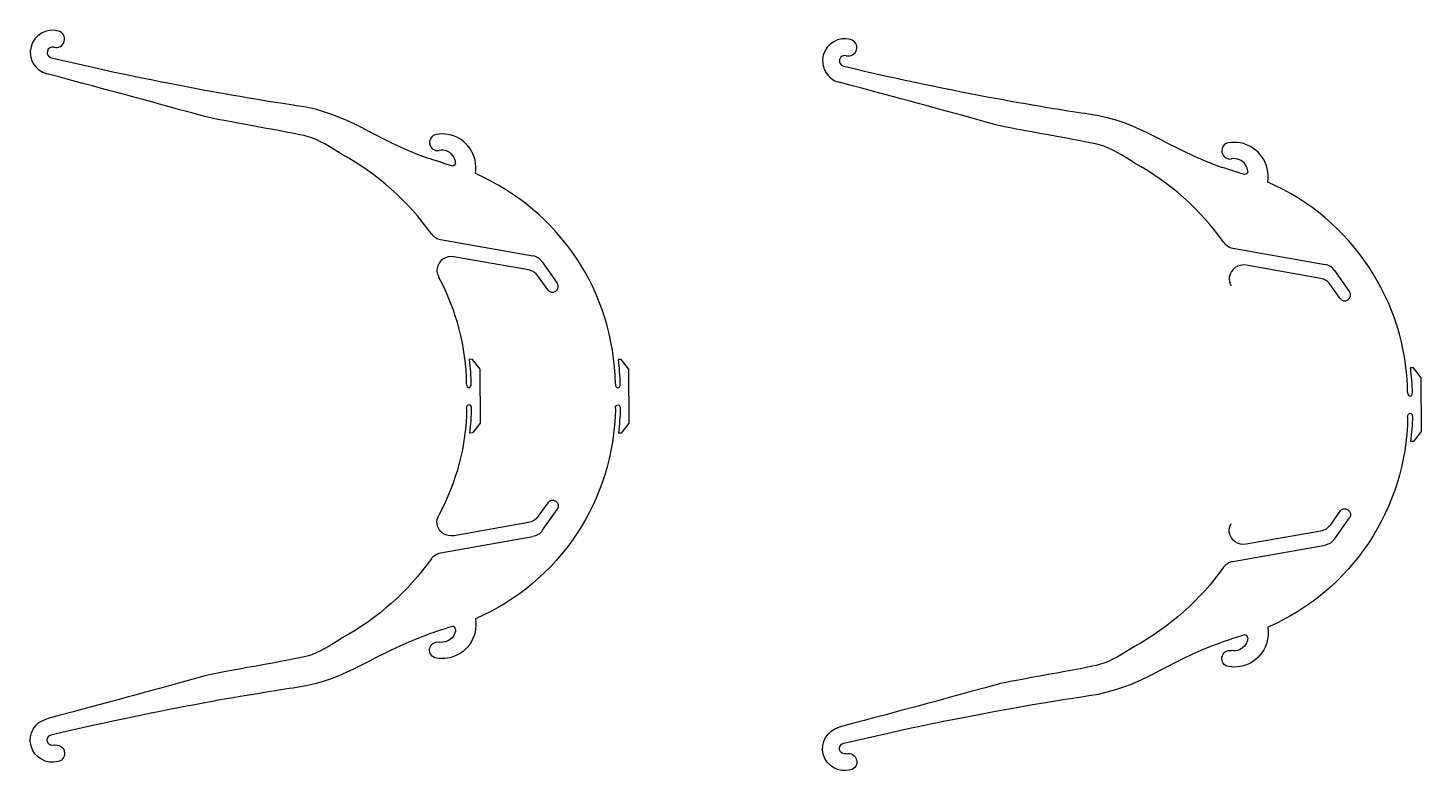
# Model space of a CAD drawing. Header units: inches. Extents: x 2.6 to 21.4, y -17 to -7.
import ezdxf

# ---------------------------------------------------------------- set-up
doc = ezdxf.new("R2010")
doc.units = ezdxf.units.IN
doc.header["$MEASUREMENT"] = 0
doc.layers.add('Layer 1', color=7, linetype='Continuous')

msp = doc.modelspace()

# ---------------------------------------------------------------- linework, layer by layer
at = {"layer": 'Layer 1', "color": 7, "lineweight": 25, "true_color": 0xffffff}
for points in [[(8.156, -9.827), (9.404, -10.047)], [(18.872, -9.942), (20.119, -10.162)], [(9.344, -10.237), (8.335, -10.059)], [(9.531, -10.128), (9.733, -10.416)], [(20.059, -10.351), (19.051, -10.173)], [(9.604, -10.506), (9.471, -10.318)], [(20.246, -10.243), (20.448, -10.531)], [(20.319, -10.621), (20.187, -10.432)], [(8.546, -11.426), (8.546, -11.426)], [(8.546, -11.426), (8.546, -11.426)], [(8.587, -11.448), (8.547, -11.446)], [(8.689, -11.581), (8.587, -11.448)], [(10.56, -11.426), (10.56, -11.426)], [(10.56, -11.426), (10.56, -11.426)], [(10.6, -11.448), (10.561, -11.447)], [(10.702, -11.581), (10.6, -11.448)], [(8.689, -11.945), (8.689, -11.581)], [(10.702, -11.946), (10.702, -11.581)], [(21.275, -11.54), (21.275, -11.54)], [(21.275, -11.54), (21.275, -11.54)], [(21.316, -11.562), (21.276, -11.56)], [(21.418, -11.695), (21.316, -11.562)], [(21.418, -12.059), (21.418, -11.695)], [(8.689, -11.945), (8.689, -12.309)], [(10.702, -11.946), (10.702, -12.31)], [(21.418, -12.059), (21.418, -12.423)], [(8.689, -12.309), (8.587, -12.442)], [(10.702, -12.31), (10.6, -12.443)], [(21.418, -12.424), (21.316, -12.556)], [(8.546, -12.464), (8.546, -12.464)], [(8.546, -12.464), (8.546, -12.464)], [(8.587, -12.442), (8.547, -12.444)], [(10.56, -12.465), (10.56, -12.465)], [(10.56, -12.465), (10.56, -12.465)], [(10.6, -12.443), (10.561, -12.444)], [(21.275, -12.578), (21.275, -12.578)], [(21.275, -12.578), (21.275, -12.578)], [(21.316, -12.556), (21.276, -12.558)], [(9.604, -13.385), (9.471, -13.573)], [(9.531, -13.763), (9.733, -13.475)], [(20.319, -13.499), (20.187, -13.688)], [(9.344, -13.654), (8.335, -13.832)], [(20.246, -13.877), (20.448, -13.589)], [(8.156, -14.064), (9.404, -13.844)], [(20.059, -13.769), (19.051, -13.947)], [(18.872, -14.178), (20.119, -13.958)]]:
    msp.add_lwpolyline(points, dxfattribs=at)
for points, knots in [([(2.986, -7.006), (2.825, -6.963), (2.659, -7.058), (2.616, -7.219), (2.573, -7.379), (2.67, -7.541), (2.831, -7.584)], [0, 0, 0, 0, 1, 1, 1, 2, 2, 2, 2]), ([(2.927, -7.226), (2.987, -7.242), (3.05, -7.206), (3.066, -7.145), (3.082, -7.085), (3.046, -7.022), (2.986, -7.006)], [0, 0, 0, 0, 1, 1, 1, 2, 2, 2, 2]), ([(13.701, -7.121), (13.54, -7.078), (13.375, -7.173), (13.332, -7.333), (13.288, -7.493), (13.385, -7.656), (13.546, -7.699)], [0, 0, 0, 0, 1, 1, 1, 2, 2, 2, 2]), ([(13.642, -7.34), (13.703, -7.356), (13.765, -7.32), (13.781, -7.26), (13.798, -7.199), (13.761, -7.137), (13.701, -7.121)], [0, 0, 0, 0, 1, 1, 1, 2, 2, 2, 2]), ([(2.927, -7.226), (2.887, -7.215), (2.847, -7.238), (2.837, -7.277), (2.826, -7.316), (2.849, -7.356), (2.888, -7.367), (4.422, -7.731), (5.728, -7.942), (6.207, -8.011), (6.921, -8.114), (7.226, -8.459), (7.999, -8.731)], [0, 0, 0, 0, 1, 1, 1, 2, 2, 2, 3, 3, 3, 4, 4, 4, 4]), ([(13.642, -7.34), (13.603, -7.33), (13.562, -7.353), (13.552, -7.392), (13.541, -7.431), (13.564, -7.471), (13.604, -7.481), (15.137, -7.846), (16.444, -8.057), (16.923, -8.126), (17.636, -8.228), (17.941, -8.573), (18.714, -8.846)], [0, 0, 0, 0, 1, 1, 1, 2, 2, 2, 3, 3, 3, 4, 4, 4, 4]), ([(8.031, -9.749), (7.714, -9.304), (7.302, -8.938), (6.826, -8.677), (6.663, -8.577), (6.517, -8.477), (6.351, -8.431), (6.189, -8.386), (5.13, -8.208), (4.968, -8.163), (3.965, -7.886), (3.836, -7.854), (2.831, -7.584)], [0, 0, 0, 0, 1, 1, 1, 2, 2, 2, 3, 3, 3, 4, 4, 4, 4]), ([(18.746, -9.863), (18.429, -9.419), (18.017, -9.052), (17.541, -8.791), (17.378, -8.692), (17.232, -8.591), (17.066, -8.545), (16.905, -8.5), (15.845, -8.322), (15.683, -8.277), (14.68, -8), (14.551, -7.968), (13.546, -7.699)], [0, 0, 0, 0, 1, 1, 1, 2, 2, 2, 3, 3, 3, 4, 4, 4, 4]), ([(8.098, -8.404), (8.038, -8.414), (7.997, -8.471), (8.007, -8.531), (8.018, -8.591), (8.075, -8.631), (8.135, -8.621), (8.135, -8.621), (8.136, -8.621), (8.137, -8.621)], [0, 0, 0, 0, 1, 1, 1, 2, 2, 2, 3, 3, 3, 3]), ([(8.627, -8.935), (8.67, -8.685), (8.503, -8.447), (8.253, -8.404), (8.202, -8.395), (8.149, -8.395), (8.098, -8.404)], [0, 0, 0, 0, 1, 1, 1, 2, 2, 2, 2]), ([(8.358, -8.791), (8.356, -8.76), (8.346, -8.73), (8.329, -8.703), (8.287, -8.639), (8.211, -8.606), (8.137, -8.621)], [0, 0, 0, 0, 1, 1, 1, 2, 2, 2, 2]), ([(18.813, -8.518), (18.753, -8.528), (18.713, -8.585), (18.723, -8.645), (18.733, -8.705), (18.79, -8.746), (18.85, -8.736), (18.85, -8.736), (18.851, -8.735), (18.852, -8.735)], [0, 0, 0, 0, 1, 1, 1, 2, 2, 2, 3, 3, 3, 3]), ([(19.342, -9.05), (19.386, -8.8), (19.218, -8.562), (18.968, -8.519), (18.917, -8.51), (18.864, -8.51), (18.813, -8.518)], [0, 0, 0, 0, 1, 1, 1, 2, 2, 2, 2]), ([(19.073, -8.905), (19.071, -8.875), (19.062, -8.844), (19.044, -8.817), (19.002, -8.753), (18.927, -8.721), (18.852, -8.735)], [0, 0, 0, 0, 1, 1, 1, 2, 2, 2, 2]), ([(8.335, -10.059), (8.228, -10.04), (8.126, -10.111), (8.107, -10.218), (8.1, -10.26), (8.115, -10.3), (8.134, -10.338)], [0, 0, 0, 0, 1, 1, 1, 2, 2, 2, 2]), ([(19.051, -10.173), (18.943, -10.154), (18.841, -10.226), (18.823, -10.333), (18.815, -10.375), (18.83, -10.414), (18.849, -10.452)], [0, 0, 0, 0, 1, 1, 1, 2, 2, 2, 2]), ([(9.604, -10.506), (9.629, -10.542), (9.678, -10.551), (9.713, -10.526), (9.749, -10.501), (9.758, -10.452), (9.733, -10.416)], [0, 0, 0, 0, 1, 1, 1, 2, 2, 2, 2]), ([(20.319, -10.621), (20.344, -10.657), (20.393, -10.665), (20.428, -10.64), (20.464, -10.615), (20.473, -10.566), (20.448, -10.531)], [0, 0, 0, 0, 1, 1, 1, 2, 2, 2, 2]), ([(8.506, -11.781), (8.506, -11.809), (8.521, -11.831), (8.539, -11.83), (8.557, -11.83), (8.571, -11.808), (8.571, -11.78)], [0, 0, 0, 0, 1, 1, 1, 2, 2, 2, 2]), ([(10.52, -11.782), (10.52, -11.809), (10.535, -11.831), (10.553, -11.831), (10.57, -11.831), (10.585, -11.808), (10.585, -11.781)], [0, 0, 0, 0, 1, 1, 1, 2, 2, 2, 2]), ([(8.506, -12.109), (8.506, -12.081), (8.521, -12.059), (8.539, -12.059), (8.557, -12.06), (8.571, -12.082), (8.571, -12.109)], [0, 0, 0, 0, 1, 1, 1, 2, 2, 2, 2]), ([(10.52, -12.109), (10.52, -12.082), (10.535, -12.06), (10.553, -12.06), (10.57, -12.06), (10.585, -12.083), (10.585, -12.11)], [0, 0, 0, 0, 1, 1, 1, 2, 2, 2, 2]), ([(21.235, -11.896), (21.235, -11.923), (21.25, -11.945), (21.268, -11.945), (21.286, -11.944), (21.3, -11.922), (21.3, -11.895)], [0, 0, 0, 0, 1, 1, 1, 2, 2, 2, 2]), ([(21.235, -12.223), (21.235, -12.196), (21.25, -12.173), (21.268, -12.174), (21.286, -12.174), (21.3, -12.196), (21.3, -12.224)], [0, 0, 0, 0, 1, 1, 1, 2, 2, 2, 2]), ([(9.604, -13.385), (9.629, -13.349), (9.678, -13.34), (9.713, -13.365), (9.749, -13.39), (9.758, -13.439), (9.733, -13.475)], [0, 0, 0, 0, 1, 1, 1, 2, 2, 2, 2]), ([(8.335, -13.832), (8.228, -13.851), (8.126, -13.78), (8.107, -13.673), (8.1, -13.631), (8.115, -13.591), (8.134, -13.553)], [0, 0, 0, 0, 1, 1, 1, 2, 2, 2, 2]), ([(20.319, -13.499), (20.344, -13.463), (20.393, -13.455), (20.428, -13.48), (20.464, -13.505), (20.473, -13.554), (20.448, -13.589)], [0, 0, 0, 0, 1, 1, 1, 2, 2, 2, 2]), ([(19.051, -13.947), (18.943, -13.966), (18.841, -13.894), (18.823, -13.787), (18.815, -13.745), (18.83, -13.706), (18.849, -13.668)], [0, 0, 0, 0, 1, 1, 1, 2, 2, 2, 2]), ([(8.031, -14.142), (7.714, -14.587), (7.302, -14.953), (6.826, -15.214), (6.663, -15.314), (6.517, -15.414), (6.351, -15.461), (6.189, -15.505), (5.13, -15.683), (4.968, -15.728), (3.965, -16.005), (3.836, -16.037), (2.831, -16.307)], [0, 0, 0, 0, 1, 1, 1, 2, 2, 2, 3, 3, 3, 4, 4, 4, 4]), ([(18.746, -14.257), (18.429, -14.701), (18.017, -15.068), (17.541, -15.329), (17.378, -15.428), (17.232, -15.529), (17.066, -15.575), (16.905, -15.62), (15.845, -15.798), (15.683, -15.842), (14.68, -16.12), (14.551, -16.152), (13.546, -16.421)], [0, 0, 0, 0, 1, 1, 1, 2, 2, 2, 3, 3, 3, 4, 4, 4, 4]), ([(8.627, -14.956), (8.67, -15.206), (8.503, -15.444), (8.253, -15.487), (8.202, -15.496), (8.149, -15.496), (8.098, -15.487)], [0, 0, 0, 0, 1, 1, 1, 2, 2, 2, 2]), ([(19.342, -15.07), (19.386, -15.32), (19.218, -15.558), (18.968, -15.601), (18.917, -15.61), (18.864, -15.61), (18.813, -15.602)], [0, 0, 0, 0, 1, 1, 1, 2, 2, 2, 2]), ([(2.927, -16.665), (2.887, -16.676), (2.847, -16.653), (2.837, -16.614), (2.826, -16.575), (2.849, -16.535), (2.888, -16.524), (4.422, -16.16), (5.728, -15.949), (6.207, -15.88), (6.921, -15.777), (7.226, -15.432), (7.999, -15.16)], [0, 0, 0, 0, 1, 1, 1, 2, 2, 2, 3, 3, 3, 4, 4, 4, 4]), ([(8.098, -15.487), (8.038, -15.477), (7.997, -15.42), (8.007, -15.36), (8.018, -15.3), (8.075, -15.26), (8.135, -15.27), (8.135, -15.27), (8.136, -15.27), (8.137, -15.27)], [0, 0, 0, 0, 1, 1, 1, 2, 2, 2, 3, 3, 3, 3]), ([(8.358, -15.1), (8.356, -15.131), (8.346, -15.161), (8.329, -15.188), (8.287, -15.252), (8.211, -15.285), (8.137, -15.27)], [0, 0, 0, 0, 1, 1, 1, 2, 2, 2, 2]), ([(19.073, -15.215), (19.071, -15.245), (19.062, -15.276), (19.044, -15.303), (19.002, -15.367), (18.927, -15.399), (18.852, -15.385)], [0, 0, 0, 0, 1, 1, 1, 2, 2, 2, 2]), ([(13.642, -16.78), (13.603, -16.79), (13.562, -16.767), (13.552, -16.728), (13.541, -16.689), (13.564, -16.649), (13.604, -16.639), (15.137, -16.274), (16.444, -16.063), (16.923, -15.994), (17.636, -15.892), (17.941, -15.547), (18.714, -15.274)], [0, 0, 0, 0, 1, 1, 1, 2, 2, 2, 3, 3, 3, 4, 4, 4, 4]), ([(18.813, -15.602), (18.753, -15.592), (18.713, -15.535), (18.723, -15.475), (18.733, -15.415), (18.79, -15.374), (18.85, -15.384), (18.85, -15.384), (18.851, -15.385), (18.852, -15.385)], [0, 0, 0, 0, 1, 1, 1, 2, 2, 2, 3, 3, 3, 3]), ([(2.986, -16.885), (2.825, -16.928), (2.659, -16.833), (2.616, -16.672), (2.573, -16.512), (2.67, -16.35), (2.831, -16.307)], [0, 0, 0, 0, 1, 1, 1, 2, 2, 2, 2]), ([(13.701, -16.999), (13.54, -17.042), (13.375, -16.947), (13.332, -16.787), (13.288, -16.627), (13.385, -16.464), (13.546, -16.421)], [0, 0, 0, 0, 1, 1, 1, 2, 2, 2, 2]), ([(2.927, -16.665), (2.987, -16.649), (3.05, -16.685), (3.066, -16.746), (3.082, -16.806), (3.046, -16.869), (2.986, -16.885)], [0, 0, 0, 0, 1, 1, 1, 2, 2, 2, 2]), ([(13.642, -16.78), (13.703, -16.764), (13.765, -16.8), (13.781, -16.86), (13.798, -16.921), (13.761, -16.983), (13.701, -16.999)], [0, 0, 0, 0, 1, 1, 1, 2, 2, 2, 2])]:
    msp.add_open_spline(points, degree=3, knots=knots, dxfattribs=at)
for points in [[(8.313, -8.833), (8.308, -8.831), (8.004, -8.732), (7.999, -8.731)], [(8.358, -8.791), (8.358, -8.814), (8.338, -8.833), (8.313, -8.833)], [(19.028, -8.947), (19.023, -8.946), (18.719, -8.847), (18.714, -8.846)], [(10.52, -11.781), (10.503, -10.543), (9.762, -9.429), (8.627, -8.935)], [(19.073, -8.905), (19.073, -8.929), (19.053, -8.947), (19.028, -8.947)], [(21.235, -11.896), (21.218, -10.657), (20.478, -9.544), (19.342, -9.05)], [(8.031, -9.749), (8.061, -9.79), (8.106, -9.818), (8.156, -9.827)], [(18.746, -9.863), (18.776, -9.905), (18.821, -9.933), (18.872, -9.942)], [(9.531, -10.128), (9.501, -10.086), (9.455, -10.056), (9.404, -10.047)], [(20.246, -10.243), (20.216, -10.2), (20.171, -10.171), (20.119, -10.162)], [(8.506, -11.781), (8.506, -11.279), (8.368, -10.784), (8.134, -10.338)], [(9.471, -10.318), (9.442, -10.275), (9.396, -10.246), (9.344, -10.237)], [(20.187, -10.432), (20.157, -10.389), (20.111, -10.36), (20.059, -10.351)], [(8.571, -11.787), (8.569, -11.672), (8.561, -11.558), (8.546, -11.446)], [(10.585, -11.788), (10.583, -11.673), (10.575, -11.559), (10.56, -11.447)], [(21.3, -11.901), (21.298, -11.786), (21.29, -11.673), (21.275, -11.56)], [(8.506, -12.11), (8.506, -12.612), (8.368, -13.107), (8.134, -13.553)], [(8.571, -12.103), (8.569, -12.218), (8.561, -12.331), (8.546, -12.444)], [(10.52, -12.11), (10.503, -13.348), (9.762, -14.462), (8.627, -14.956)], [(10.585, -12.103), (10.583, -12.218), (10.575, -12.332), (10.56, -12.444)], [(21.235, -12.224), (21.218, -13.463), (20.478, -14.576), (19.342, -15.07)], [(21.3, -12.217), (21.298, -12.332), (21.29, -12.446), (21.275, -12.558)], [(9.471, -13.573), (9.442, -13.616), (9.396, -13.645), (9.344, -13.654)], [(20.187, -13.688), (20.157, -13.731), (20.111, -13.76), (20.059, -13.769)], [(9.531, -13.763), (9.501, -13.806), (9.455, -13.835), (9.404, -13.844)], [(20.246, -13.877), (20.216, -13.92), (20.171, -13.949), (20.119, -13.958)], [(8.031, -14.142), (8.061, -14.101), (8.106, -14.073), (8.156, -14.064)], [(18.746, -14.257), (18.776, -14.215), (18.821, -14.187), (18.872, -14.178)], [(8.313, -15.058), (8.308, -15.06), (8.004, -15.159), (7.999, -15.16)], [(8.358, -15.1), (8.358, -15.077), (8.338, -15.058), (8.313, -15.058)], [(19.028, -15.172), (19.023, -15.174), (18.719, -15.273), (18.714, -15.274)], [(19.073, -15.215), (19.073, -15.191), (19.053, -15.172), (19.028, -15.172)]]:
    msp.add_open_spline(points, degree=3, dxfattribs=at)

doc.saveas('drawing.dxf')
